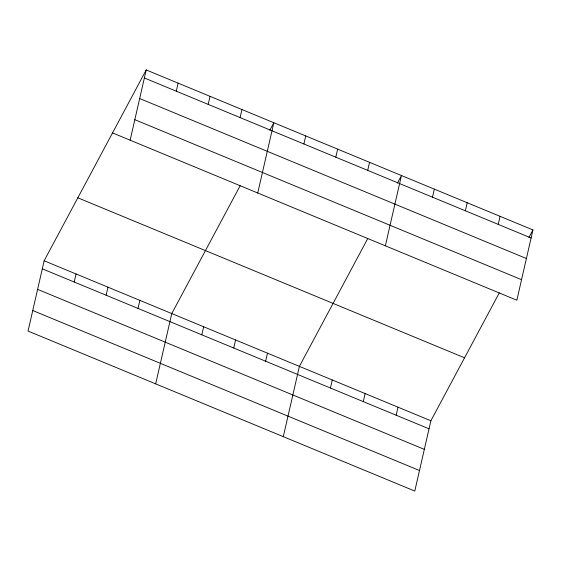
<?xml version="1.0" encoding="UTF-8"?>
<svg xmlns="http://www.w3.org/2000/svg" width="561" height="561" viewBox="0 0 561 561"><rect width="100%" height="100%" fill="white"/><g stroke="black" fill="none" stroke-linecap="round" stroke-linejoin="round"><path stroke-width="0.84" d="M112.537 132.908L516.849 300.226L532.95 229.933L146.218 69.936L44.151 260.774L28.05 331.067L414.782 491.064L430.883 420.771L499.269 292.912M74.213 282.022L76.058 273.971M130.117 140.229L146.218 69.936M106.12 295.219L107.957 287.176M176.28 91.184L178.118 83.133M138.02 308.424L139.864 300.373M208.18 104.381L210.024 96.331M155.67 383.864L171.771 313.571L240.157 185.712M240.087 117.579L241.931 109.535M201.834 334.819L203.678 326.775M257.737 193.026L273.838 122.733L269.827 130.229M233.741 348.023L235.585 339.973M303.901 143.981L305.745 135.93M265.648 361.221L267.492 353.171M335.808 157.185L337.652 149.135M283.298 436.668L299.392 366.375L367.778 238.509M367.714 170.383L369.552 162.332M330.422 388.023L332.266 379.972M385.358 245.83L401.459 175.537L397.447 183.033M363.297 401.62L365.141 393.57M432.489 197.184L434.333 189.134M396.171 415.224L398.008 407.174M465.364 210.782L467.208 202.731M498.231 224.379L500.075 216.336M528.939 237.429L532.95 229.933M144.373 77.979L531.106 237.983M139.668 98.526L526.4 258.523M134.822 119.689L521.555 279.687M77.832 197.795L464.564 357.799M44.151 260.774L430.883 420.771M42.306 268.824L429.039 428.821M37.601 289.364L424.333 449.361M32.755 310.528L419.488 470.525"/></g></svg>
